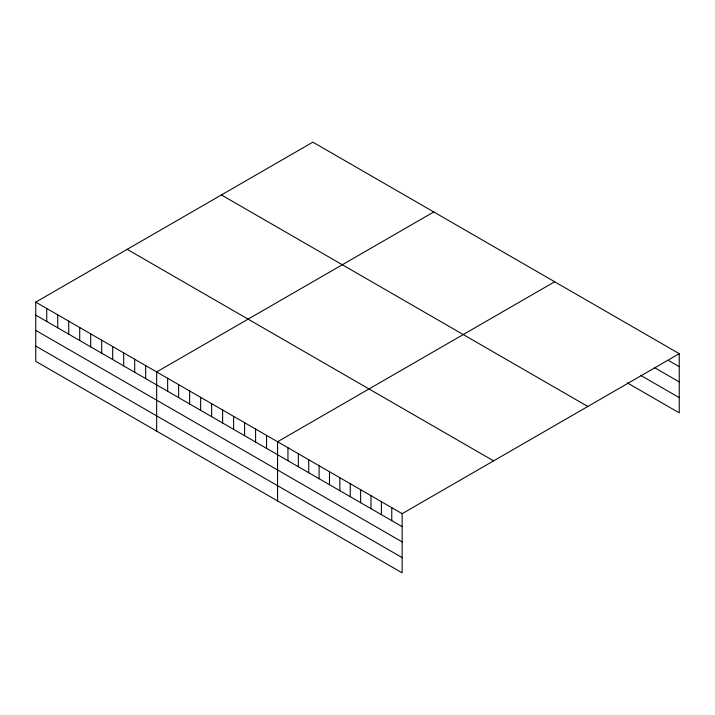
<?xml version="1.0" encoding="UTF-8"?>
<svg xmlns="http://www.w3.org/2000/svg" width="715" height="715" viewBox="0 0 715 715"><rect width="100%" height="100%" fill="white"/><g stroke="black" fill="none" stroke-linecap="round" stroke-linejoin="round"><path stroke-width="1.07" d="M35.75 302.132L402.143 513.665L402.143 572.849L35.75 361.316L35.75 302.132L312.857 142.151L679.25 353.684L679.25 412.868L627.341 382.9M433.764 211.953L156.665 371.934L156.665 431.127M554.679 281.764L277.572 441.745L277.572 500.929M402.143 513.665L679.25 353.684M668.865 360.673L679.25 366.67M654.717 367.751L679.25 381.917M640.56 375.286L679.25 397.62M221.409 194.945L587.81 406.478M127.19 249.338L493.591 460.871M35.75 315.118L402.143 526.651M35.75 330.366L402.143 541.899M35.75 346.069L402.143 557.611M391.766 507.677L391.766 520.663M381.381 501.68L381.381 514.666M371.005 495.692L371.005 508.669M360.619 489.695L360.619 502.681M350.243 483.698L350.243 496.684M339.857 477.709L339.857 490.696M329.481 471.712L329.481 484.699M319.096 465.724L319.096 478.701M308.719 459.727L308.719 472.713M298.334 453.73L298.334 466.716M287.957 447.742L287.957 460.728M266.579 435.399L266.579 448.385M255.586 429.054L255.586 442.04M244.593 422.708L244.593 435.694M233.608 416.362L233.608 429.349M222.615 410.017L222.615 423.003M211.622 403.671L211.622 416.657M200.629 397.326L200.629 410.312M189.636 390.98L189.636 403.957M178.643 384.634L178.643 397.612M167.65 378.289L167.65 391.266M145.672 365.588L145.672 378.575M134.679 359.243L134.679 372.229M123.686 352.897L123.686 365.883M112.693 346.552L112.693 359.538M101.7 340.206L101.7 353.192M90.707 333.86L90.707 346.846M79.714 327.515L79.714 340.501M68.729 321.169L68.729 334.155M57.736 314.823L57.736 327.81M46.743 308.478L46.743 321.464"/></g></svg>
